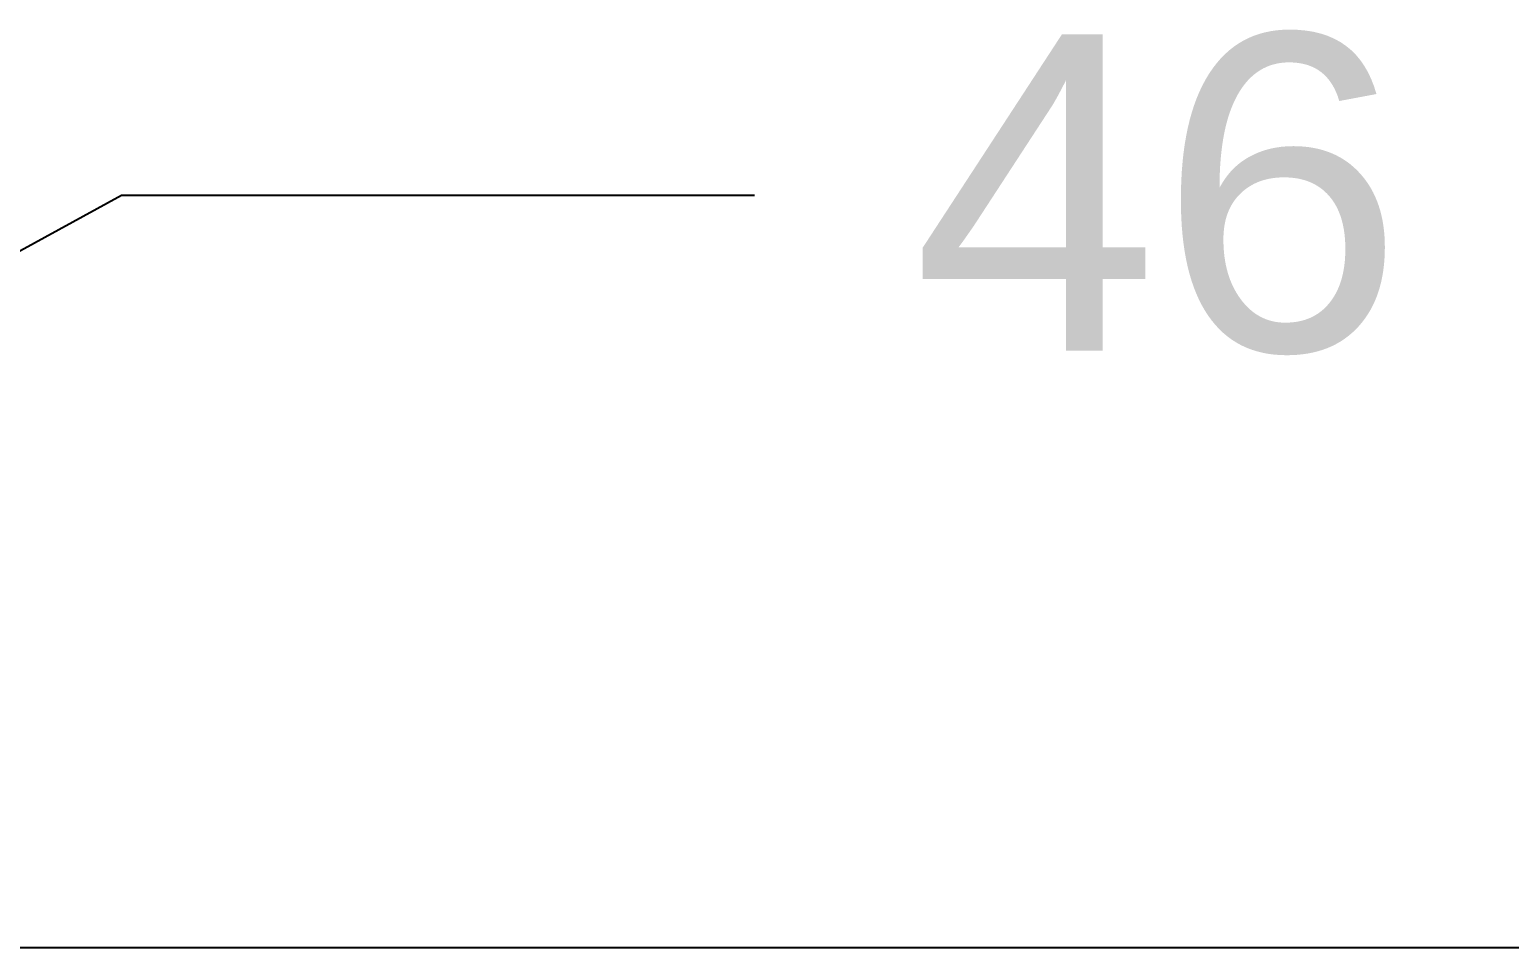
# Model space of a CAD drawing. Header units: millimetres. Extents: x 1256 to 2931, y 3298 to 3694.
# Drawn here: x 2105.81 to 2124.52, y 3436.24 to 3447.84 of the extents above; entities that cross this region are included whole.
import ezdxf
from ezdxf import colors
from ezdxf.entities.mleader import LeaderData, LeaderLine
from ezdxf.math import Vec2, Vec3

# ---------------------------------------------------------------- set-up
doc = ezdxf.new("R2010")
doc.units = ezdxf.units.MM
doc.layers.add('Canales', color=250, linetype='Continuous', lineweight=25)
doc.layers.add('Directrius', color=1, linetype='Continuous', lineweight=35)
doc.styles.get("Standard").update_dxf_attribs({"font": 'Arial.ttf'})

msp = doc.modelspace()

# ---------------------------------------------------------------- linework, layer by layer
at = {"layer": 'Canales'}
msp.add_line((2079.604, 3436.239), (2149.604, 3436.239), dxfattribs=at)

# ---------------------------------------------------------------- leaders
at = {"layer": 'Directrius'}
ml = msp.add_multileader_mtext('Standard', dxfattribs=at)
ml.set_content('46', color=256)
ml.set_leader_properties()
ml.build(insert=Vec2(0, 0))
ctx = ml.context
ctx.base_point, ctx.plane_origin = Vec3(2114.972, 3445.748), Vec3(2084.604, 3441.219)
notes = []
notes.append((ctx, [(0, (1, 1, 0), (2106.972, 3445.748), (1, 0), 8, [(0, [(2084.604, 3441.219), (2098.68, 3441.219)], 0, [])])]))
ctx.mtext.insert, ctx.mtext.flow_direction = Vec3(2116.972, 3447.782), 5
for ctx, leaders in notes:
    for number, flags, end, landing, length, lines in leaders:
        leader = LeaderData()
        leader.index, (leader.has_last_leader_line, leader.has_dogleg_vector, leader.attachment_direction) = number, flags
        leader.last_leader_point, leader.dogleg_vector, leader.dogleg_length = Vec3(end), Vec3(landing), length
        for number, points, colour, breaks in lines:
            line = LeaderLine()
            line.index, line.vertices, line.color, line.breaks = number, Vec3.list(points), colors.encode_raw_color(colour), breaks
            leader.lines.append(line)
        ctx.leaders.append(leader)

doc.saveas('drawing.dxf')
